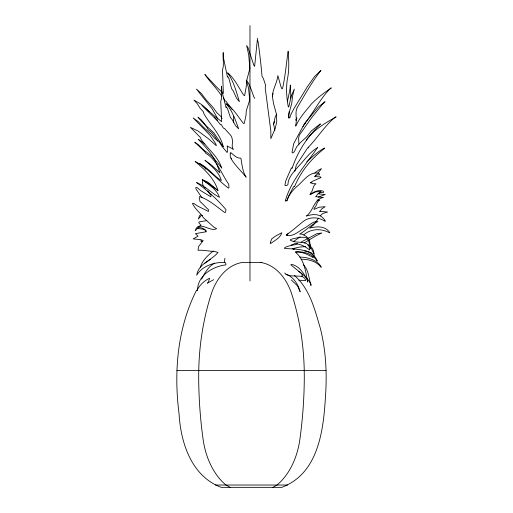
<?xml version="1.0" encoding="UTF-8"?>
<svg xmlns="http://www.w3.org/2000/svg" width="513" height="513" viewBox="0 0 513 513"><rect width="100%" height="100%" fill="white"/><g stroke="black" fill="none" stroke-linecap="round" stroke-linejoin="round"><path stroke-width="0.77" d="M196.55 290.166C177.306 328.173 173.708 372.066 179.063 413.824C180.685 442.828 191.541 476.269 221.199 487.35L281.778 487.35C317.861 473.794 323.318 431.805 325.357 398.37C327.14 374.881 326.133 351.039 320.285 328.14C314.79 309.474 309.762 288.742 294.424 275.475M290.922 98.092L290.339 85.043L289.877 89.974L287.498 101.208M257.417 40.642L257.988 41.104C259.655 52.781 261.021 64.529 262.028 76.322L263.483 78.797L265.689 85.556L265.195 87.826L270.838 131.027L270.826 138.651L275.231 128.564L276.789 121.498L276.302 113.681L273.512 103.466L272.352 96.232C272.794 88.973 277.142 82.785 277.854 75.591L281.002 86.87L281.926 88.839L282.535 88.486C285.299 76.283 286.292 63.663 288.139 51.281C288.909 60.835 289.351 70.57 287.222 79.983C286.03 89.108 286.581 98.207 288.364 107.076L288.877 106.589L291.115 96.341L294.308 89.108L292.602 96.059L291.769 103.28L288.556 114.983L288.768 117.439L289.698 117.964L291.121 114.078L294.244 108.102L307.249 86.953L314.52 76.565L320.901 70.486C312.167 81.593 305.248 94.065 298.047 106.217C293.769 112.116 298.021 119.657 295.315 125.974L296.039 125.865C299.368 117.676 305.78 111.097 311.186 104.235C317.188 98.002 324.158 92.661 331.392 87.967L330.879 87.967C320.144 98.406 313.776 112.488 304.401 123.787L293.763 143.512L292.019 152.201L292.436 152.964L294.148 151.925L296.745 146.737L300.612 142.37L306.646 136.926L311.481 130.815L320.349 123.793L320.362 124.293C307.473 136.375 297.784 151.566 292.077 168.296L291.903 167.77L291.262 168.283L286.703 178.607L285.606 181.371L284.901 185.34L285.619 185.674L286.998 185.366L287.94 184.507C288.069 177.434 293.583 172.285 297.732 167.123C304.183 160.64 309.224 152.483 317.278 147.84L317.547 147.532C306.043 164.718 290.743 180.756 285.228 201.173L286.947 200.294C289.223 194.344 293.404 189.188 298.47 185.155C303.972 180.095 310.339 171.015 318.778 173.304L319.426 173.862L319.516 174.85L316.354 174.92L314.937 176.664L320.253 176.85L321.093 177.312L320.811 177.639L312.545 181.294L310.275 182.929L311.866 182.628L311.942 183.641L315.976 183.725C312.417 185.501 313.526 190.535 310.731 192.997L310.327 194.036L310.698 194.395L315.303 191.965L321.048 191.304L317.771 193.895L315.822 196.896M274.827 130.366L273.602 124.088L275.25 116.791L276.731 114.123M288.755 118.086L289.197 111.417M257.513 38.206L254.628 66.357L253.909 65.433L247.952 47.497L246.631 45.567L248.696 54.776L249.85 68.505L246.593 80.971L246.272 86.543L244.624 95.655L243.643 95.078C238.66 87.543 234.678 78.547 227.56 72.814C233.768 81.375 236.301 91.756 239.391 101.709L236.506 98.156L233.338 91.115L231.607 88.678L228.952 78.617L227.734 76.424L227.471 77.091L223.508 57.969L223.213 52.576C222.578 58.136 224.354 64.709 222.495 69.858L223.354 93.424L216.262 86.678L204.867 74.462C210.022 82.067 216.877 88.326 221.731 96.078M233.748 116.201L233.415 122.184M213.594 279.732L207.38 283.208L208.381 282.124L209.631 278.206C204.174 280.707 199.628 285.125 196.934 290.486L197.576 290.191C197.479 275.552 212.824 266.337 225.932 264.868L225.637 262.842L224.348 262.367L224.912 258.315M200.403 267.311C202.122 260.341 207.97 255.493 213.164 250.985M294.847 171.195L296.296 165.154L307.576 148.013C317.4 138.324 324.569 125.64 335.643 116.9L336.182 116.906C325.114 122.947 313.898 129.751 306.293 140.043M286.927 201.019L288.813 195.639L293.648 186.668L294.321 186.219L294.507 186.674C300.842 171.47 311.474 158.446 324.492 148.456L324.479 148.026C317.72 151.566 312.385 156.863 306.755 161.794M272.352 96.232L273.115 93.488M273.602 124.088L274.41 121.703M205.386 231.741L205.969 230.305L202.898 229.144L197.652 228.471M201.628 279.175C204.674 272.961 208.387 266.459 214.691 263.086M296.155 120.491L296.873 117.9L295.744 119.991M302.965 126.596L306.607 121.068M318.644 218.096L313.59 224.944L309.692 228.15C316.887 226.137 325.345 225.835 329.808 232.626L329.378 232.722C321.446 228.336 310.827 228.509 303.895 234.762M307.05 120.51L318.297 106.999L325.062 101.721L322.953 103.664L311.577 117.74L299.316 135.182L298.611 138.17L298.919 144.166M319.676 211.523L321.747 208.919L325.216 206.662L319.131 207.233L314.251 209.349L313.853 209.035L314.283 208.137C317.105 206.149 316.303 201.327 319.843 200.076L316.989 200.032M287.985 233.736L287.049 234.813L286.235 234.871C291.826 231.254 296.687 226.72 301.843 222.597C308.178 216.64 317.996 216.428 324.966 221.302L325.377 221.193C321.433 213.69 313.898 213.581 306.396 216.044C313.43 211.093 313.898 199.044 323.299 197.479L315.97 196.665M314.738 176.549L316.264 174.875M320.394 215.723L322.76 213.479L327.608 212.029L319.836 211.318M200.564 214.774L199.538 215.729L198.339 219.077L201.263 215.543L202.359 215.345M317.739 173.336L321.504 168.649L318.381 170.233L314.802 173.016M198.159 227.144L201.064 225.239L198.852 222.828L198.877 221.949L206.842 220.622M204.745 263.278L210.375 259.488M301.125 242.085L307.633 238.635M309.871 194.696C313.437 192.003 318.291 189.477 322.818 191.028L323.504 191.516L323.594 192.375L320.24 192.433L318.746 193.946L325.268 194.51L318.22 197.159M300.188 236.865L293.507 241.482M272.91 487.35L277.02 485.029A68.293 48.293 -90 0 0 299.874 439.385A333.206 235.614 90 0 0 304.292 377.69L304.241 370.546A198.576 140.415 90 0 0 291.859 294.424A54.827 38.77 -90 0 0 260.514 262.444M304.138 242.957L316.688 235.403L321.907 232.953L316.777 233.736L308.23 238.365M297.598 243.784L294.449 244.906L291.031 245.022M296.213 252.319C302.163 251.447 308.178 254.666 313.142 257.635L313.026 256.32M202.59 241.501L201.051 241.508A11.017 9.542 -90 0 1 201.077 240.033M261.867 262.444L242.463 262.444A54.827 38.77 90 0 0 211.125 294.424A198.576 140.415 90 0 0 198.736 370.546L198.685 377.69A333.206 235.614 -90 0 0 203.11 439.385A68.293 48.293 -90 0 0 225.957 485.029L230.074 487.35M176.889 370.546L326.095 370.546M215.383 485.029L287.594 485.029M305.69 246.593L299.22 247.119L292.577 248.728L294.154 249.536M254.814 98.137L254.435 98.13C251.774 92.135 250.466 85.286 246.336 80.079L248.523 88.076L249.748 100.003L246.291 110.827L245.951 115.669L244.207 123.582L243.168 123.082C237.872 116.451 233.351 108.423 226.118 103.741C232.492 110.853 235.371 120.061 238.66 128.84L235.602 125.756L232.248 119.644L230.408 117.522L227.599 108.782L226.304 106.877L226.028 107.454L221.828 90.852L221.507 86.165C220.853 90.942 222.706 96.88 220.75 101.176L221.661 121.645L214.145 115.784L202.064 105.171C207.803 112.142 215.255 117.471 220.539 124.762L221.283 124.524L223.367 128.122L224.412 128.372L230.953 135.624L231.902 137.657L232.684 141.428L232.165 145.371L232.62 148.815L233.447 149.2L228.766 146.814L227.823 146.789L227.285 145.852L227.381 152.034L227.028 152.419L221.77 146.058L219.147 141.742L214.761 138.42L211.023 134.079L203.27 127.051L198.307 121.684L193.17 117.907L209.849 135.105L215.8 143.852L216.351 145.73L208.297 138.606L197.973 130.956L190.426 127.391L200.468 137.561L201.134 139.401C207.848 149.116 218.038 156.253 221.597 168.001L221.917 168.027L211.619 155.907L203.372 149.751L198.121 144.48L194.773 142.293C198.384 145.57 202.231 149.084 205.591 152.605L205.598 153.143C217.095 159.928 221.392 173.888 228.74 184.282L228.965 187.271L228.541 188.194C217.121 179.64 208.086 168.001 195.132 161.505C204.629 169.476 214.203 178.325 218.063 190.605L209.375 184.129L202.154 179.691C208.56 184.494 216.864 189.368 219.481 197.351C211.369 193.144 205.162 185.963 196.569 182.577C207.278 190.419 217.493 199.474 226.002 209.682L225.431 212.453L224.502 212.408C216.633 206.604 208.971 199.589 199.531 196.601L199.243 197.787L200.076 201.68C203.231 204.059 205.553 207.284 208.522 209.74L208.451 211.465L197.652 206.085L193.709 203.36L192.426 203.43C194.491 208.021 198.877 211.959 202.25 215.774L203.103 217.416L213.985 227.272L216.422 228.471L216.319 228.856C209.766 232.03 198.416 219.814 195.145 230.786L198.242 227.721C201.378 227.099 204.931 228.952 206.457 231.696L195.415 233.659L198.031 236.14L193.164 238.904L199.98 239.533L203.238 240.539L198.646 246.471L198.018 250.267L202.109 250.248L215.351 251.684L218.006 252.428C211.561 260.489 198.345 263.599 196.703 275.237C202 266.029 214.12 262.162 224.348 262.367M299.855 257.071C307.774 257.269 317.265 259.79 321.362 267.177L321.035 267.247C316.463 261.149 308.448 259.142 301.15 259.257M298.874 280.233L305.71 280.502L304.735 278.27L301.67 276.052M304.696 251.004L306.729 251.12L310.41 252.377L311.84 253.159L312.59 254.769M286.344 234.807L287.126 235.371C293.955 236.621 298.938 231.023 304.459 228.112C308.935 225.938 312.423 221.077 317.919 221.565C311.122 224.572 306.107 230.465 299.669 234.069L301.952 234.088L306.005 236.217L307.255 237.41A4.251 3.681 -90 0 1 309.596 240.853L310.602 248.85M286.568 234.678L287.126 235.371M286.062 274.237C293.526 276.86 298.265 284.426 300.163 291.801L297.566 285.901L291.294 279.931M307.806 245.079C312.744 246.343 314.219 251.312 314.078 255.923M308.98 246.695L311.417 248.638L313.873 253.743M204.918 144.012L198.326 139.318C204.828 146.346 211.702 153.207 215.909 162.012M284.702 272.987L286.325 274.641L290.865 275.827L302.638 276.315L301.721 273.743L290.781 264.766L291.75 264.4C299.643 266.189 304.491 274.134 307.813 281.047L307.576 282.092C305.69 271.313 304.376 259.527 295.27 252.037L295.789 251.607C303.837 251.575 312.815 253.537 317.105 261.053L317.412 260.97C312 248.491 295.866 249.145 284.568 248.516L284.593 247.824C287.524 245.541 291.884 246.227 294.622 243.54C300.182 243.874 305.382 246.522 309.653 249.991L309.121 245.984L308.428 244.829C303.138 240.526 295.828 243.778 290.249 240.071L290.538 239.565L293.032 238.757L299.887 237.243L305.729 237.391C308.813 238.846 308.832 242.829 310.346 245.503M209.092 111.43L201.006 104.145L193.888 100.041L197.569 104.126L200.115 108.256L203.36 111.751L203.988 113.867C210.343 124.986 220.263 133.906 223.29 146.795L213.883 132.867L206.098 125.788L201.141 119.709L197.992 117.201C201.141 121.324 206.059 125.031 208.201 129.686C212.562 132.392 215.216 136.766 217.672 141.12M217.839 190.515L208.015 182.205L202.475 179.717L202.423 182.686L202.994 185.571L203.687 186.424M298.495 271.236C303.702 274.724 308.358 278.886 311.192 284.612L310.942 285.523C308.871 278.61 308.826 270.434 303.568 264.92M217.634 120.574L214.293 117.15M204.45 187.277L205.283 188.143M201.994 197.787L196.024 188.996L195.774 187.578L196.986 187.495L200.705 190.637L210.888 196.832L210.958 194.844L209.637 193.85L207.759 190.919M205.816 169.207L203.828 166.744L199.685 163.57C208.066 167.68 213.504 175.645 221.295 180.582C219.166 171.977 211.247 165.904 204.95 160.248L211.76 165.359L219.955 172.817L216.505 163.275M308.499 147.494L308.813 147.949M232.113 109.519L225.951 101.17L224.963 100.881L223.322 97.432M305.273 123.184L305.575 123.704M217.82 118.984L212.209 108.923L196.479 89.121L201.32 93.469L206.002 99.65L213.318 107.736L216.845 112.732L220.981 116.56L222.039 118.689M249.978 25.65L249.978 280.88M270.293 242.752L270.287 243.419L270.851 243.412C274.865 240.27 280.29 238.096 281.81 232.729L275.321 236.23L271.698 238.911L270.293 242.752M230.222 153.066L230.273 157.087L231.626 158.761L230.933 158.427C235.044 165.539 241.097 170.765 246.131 177.222C242.476 171.464 242.078 164.635 240.898 158.184C236.724 158.555 233.87 155.073 230.933 152.727L230.222 153.066"/></g></svg>
